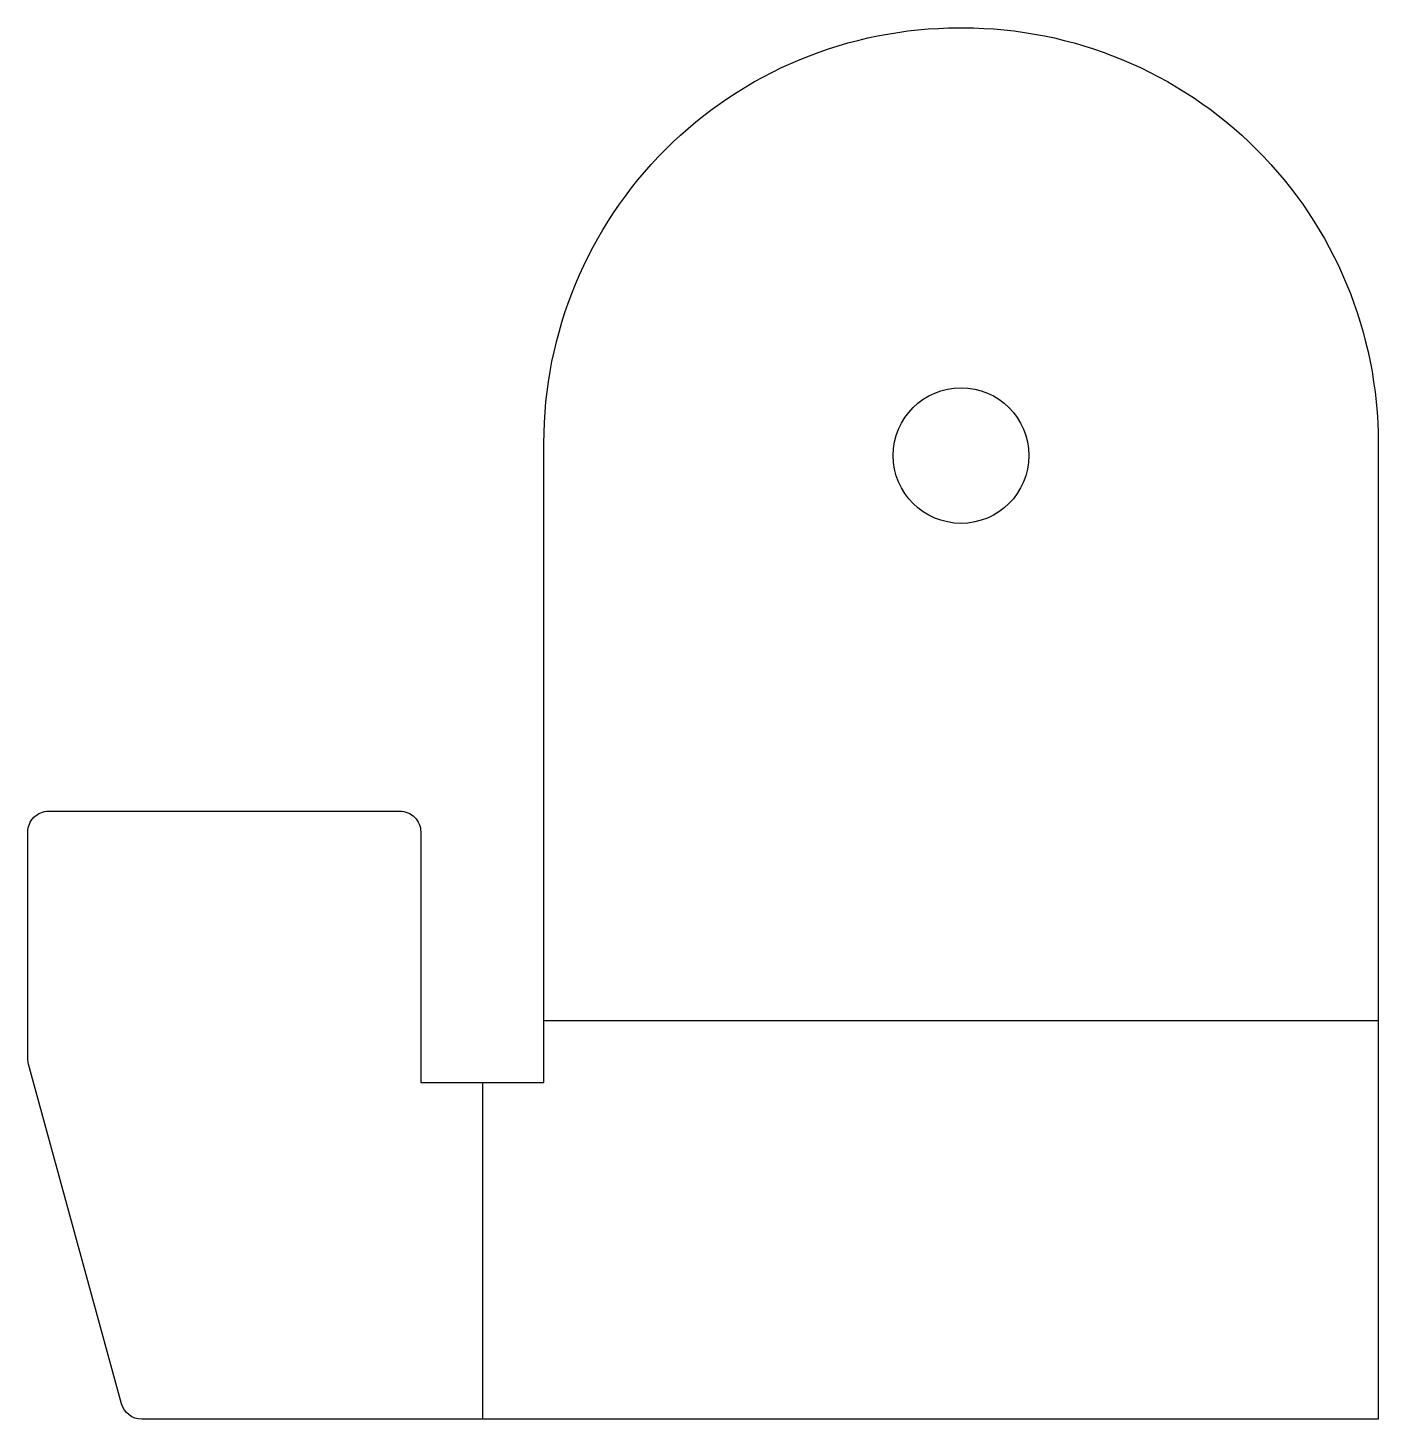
# Model space of a CAD drawing. Extents: x -20 to 44.7, y -22 to 44.7.
import ezdxf

# ---------------------------------------------------------------- set-up
doc = ezdxf.new("R2010")
doc.units = 0

msp = doc.modelspace()

# ---------------------------------------------------------------- linework, layer by layer
at = {"layer": '1'}
msp.add_lwpolyline([(-20, 6.14, -0.414214), (-19, 7.14), (-2.16, 7.14, -0.414214), (-1.16, 6.14), (-1.16, -5.86), (4.746, -5.86), (4.746, 24.786, -0.414214), (24.646, 44.686), (24.846, 44.686, -0.414214), (44.746, 24.786), (44.746, -22), (-14.537, -22, -0.337828), (-15.502, -21.264), (-19.964, -4.99, -0.067008), (-20, -4.725)], format="xyb", close=True, dxfattribs=at)
msp.add_circle((24.746, 24.186), 3.25, dxfattribs=at)
at = {"layer": '2'}
for p, q in [((44.746, -2.907), (4.746, -2.907)), ((1.793, -5.86), (1.793, -22))]:
    msp.add_line(p, q, dxfattribs=at)

doc.saveas('drawing.dxf')
